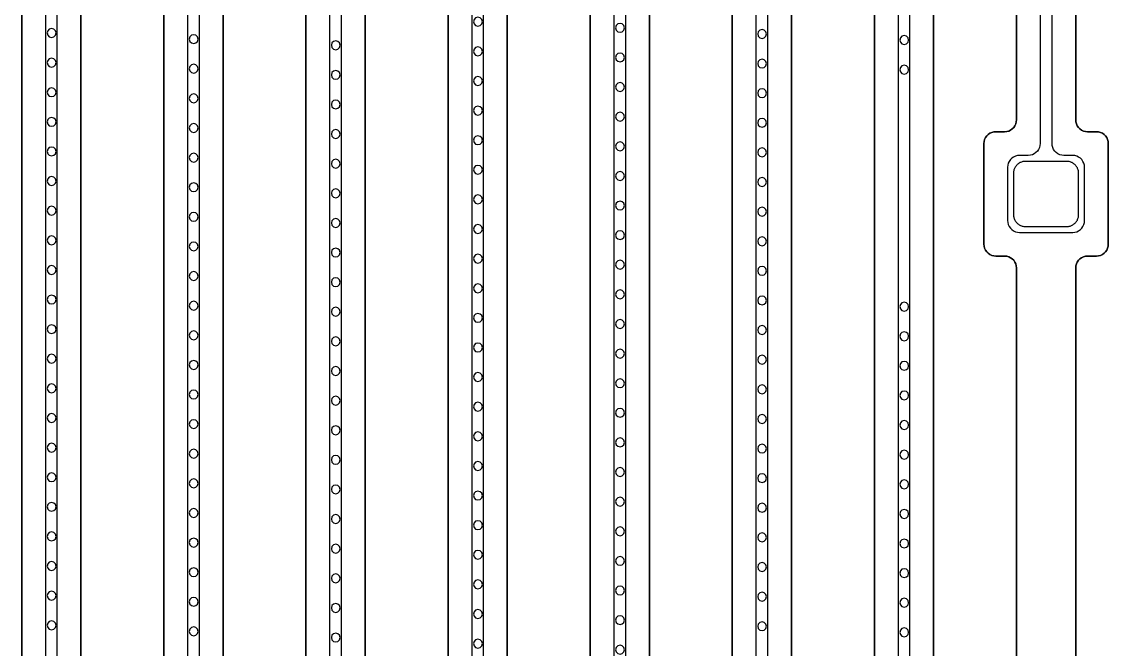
# Model space of a CAD drawing. Header units: metres. Extents: x -1550 to 1550, y -904 to 26100.
# Drawn here: x 588 to 771.5, y 6244.4 to 6350.3 of the extents above; entities that cross this region are included whole.
import ezdxf

# ---------------------------------------------------------------- set-up
doc = ezdxf.new("R2010")
doc.units = ezdxf.units.M
for name, color, linetype in [('Electrodes', 2, 'CONTINUOUS'), ('Metal', 4, 'CONTINUOUS'), ('pattern_ionp', 7, 'CONTINUOUS'), ('Polyimide', 3, 'CONTINUOUS'), ('Polyimide_Negative', 5, 'CONTINUOUS')]:
    doc.layers.add(name, color=color, linetype=linetype)

msp = doc.modelspace()

# ---------------------------------------------------------------- linework, layer by layer
at = {"layer": 'Electrodes'}
msp.add_lwpolyline([(764.5, 6315.77), (764.64, 6315.77), (764.77, 6315.79), (764.91, 6315.81), (765.04, 6315.84), (765.17, 6315.89), (765.3, 6315.94), (765.42, 6315.99), (765.54, 6316.06), (765.65, 6316.14), (765.76, 6316.22), (765.87, 6316.31), (765.96, 6316.4), (766.05, 6316.51), (766.13, 6316.62), (766.21, 6316.73), (766.28, 6316.85), (766.33, 6316.97), (766.38, 6317.1), (766.43, 6317.23), (766.46, 6317.36), (766.48, 6317.5), (766.5, 6317.63), (766.5, 6317.77), (766.5, 6324.77), (766.5, 6324.91), (766.48, 6325.04), (766.46, 6325.18), (766.43, 6325.31), (766.38, 6325.44), (766.33, 6325.57), (766.28, 6325.69), (766.21, 6325.81), (766.13, 6325.92), (766.05, 6326.03), (765.96, 6326.13), (765.87, 6326.23), (765.76, 6326.32), (765.65, 6326.4), (765.54, 6326.48), (765.42, 6326.55), (765.3, 6326.6), (765.17, 6326.65), (765.04, 6326.7), (764.91, 6326.73), (764.77, 6326.75), (764.64, 6326.77), (764.5, 6326.77), (757.5, 6326.77), (757.36, 6326.77), (757.23, 6326.75), (757.09, 6326.73), (756.96, 6326.7), (756.83, 6326.65), (756.7, 6326.6), (756.58, 6326.55), (756.46, 6326.48), (756.35, 6326.4), (756.24, 6326.32), (756.13, 6326.23), (756.04, 6326.13), (755.95, 6326.03), (755.87, 6325.92), (755.79, 6325.81), (755.72, 6325.69), (755.67, 6325.57), (755.62, 6325.44), (755.57, 6325.31), (755.54, 6325.18), (755.52, 6325.04), (755.5, 6324.91), (755.5, 6324.77), (755.5, 6317.77), (755.5, 6317.63), (755.52, 6317.5), (755.54, 6317.36), (755.57, 6317.23), (755.62, 6317.1), (755.67, 6316.97), (755.72, 6316.85), (755.79, 6316.73), (755.87, 6316.62), (755.95, 6316.51), (756.04, 6316.4), (756.13, 6316.31), (756.24, 6316.22), (756.35, 6316.14), (756.46, 6316.06), (756.58, 6315.99), (756.7, 6315.94), (756.83, 6315.89), (756.96, 6315.84), (757.09, 6315.81), (757.23, 6315.79), (757.36, 6315.77), (757.5, 6315.77), (764.5, 6315.77)], close=True, dxfattribs=at)
at = {"layer": 'Metal'}
for points in [[(594, 4551.99), (594, 11993.5), (592, 11993.5), (592, 11993.5), (592, 4551.99)], [(618, 4805.96), (618, 11993.5), (616, 11993.5), (616, 11993.5), (616, 4805.96)], [(640, 11993.5), (640, 5059.93)], [(642, 5059.93), (642, 11993.5)], [(664, 11993.5), (664, 5313.9)], [(666, 5313.9), (666, 11993.5)], [(688, 11993.5), (688, 5567.87)], [(690, 5567.87), (690, 11993.5)], [(712, 11993.5), (712, 5821.83)], [(714, 5821.83), (714, 11993.5)], [(736, 11993.5), (736, 6075.8)], [(738, 6075.8), (738, 11993.5)], [(760, 11993.5), (760, 6329.77), (759.97, 6329.42), (759.88, 6329.09), (759.73, 6328.77), (759.53, 6328.48), (759.29, 6328.24), (759, 6328.04), (758.68, 6327.89), (758.35, 6327.8), (758, 6327.77), (756.5, 6327.77), (756.15, 6327.74), (755.82, 6327.65), (755.5, 6327.5), (755.21, 6327.3), (754.97, 6327.06), (754.77, 6326.77), (754.62, 6326.45), (754.53, 6326.12), (754.5, 6325.77), (754.5, 6316.77), (754.53, 6316.42), (754.62, 6316.09), (754.77, 6315.77), (754.97, 6315.48), (755.21, 6315.24), (755.5, 6315.04), (755.82, 6314.89), (756.15, 6314.8), (756.5, 6314.77), (765.5, 6314.77), (765.85, 6314.8), (766.18, 6314.89), (766.5, 6315.04), (766.79, 6315.24), (767.03, 6315.48), (767.23, 6315.77), (767.38, 6316.09), (767.47, 6316.42), (767.5, 6316.77), (767.5, 6325.77), (767.47, 6326.12), (767.38, 6326.45), (767.23, 6326.77), (767.03, 6327.06), (766.79, 6327.3), (766.5, 6327.5), (766.18, 6327.65), (765.85, 6327.74), (765.5, 6327.77), (764, 6327.77), (763.65, 6327.8), (763.32, 6327.89), (763, 6328.04), (762.71, 6328.24), (762.47, 6328.48), (762.27, 6328.77), (762.12, 6329.09), (762.03, 6329.42), (762, 6329.77), (762, 11993.5)]]:
    msp.add_lwpolyline(points, dxfattribs=at)
at = {"layer": 'pattern_ionp'}
for points in [[(665.79, 6350.34), (665.69, 6350.72), (665.41, 6350.99), (665.04, 6351.09), (664.66, 6350.99), (664.39, 6350.72), (664.29, 6350.34), (664.39, 6349.97), (664.66, 6349.69), (665.04, 6349.59), (665.41, 6349.69), (665.69, 6349.97), (665.79, 6350.34)], [(593.79, 6348.44), (593.69, 6348.81), (593.41, 6349.08), (593.04, 6349.19), (592.66, 6349.08), (592.39, 6348.81), (592.29, 6348.44), (592.39, 6348.06), (592.66, 6347.79), (593.04, 6347.69), (593.41, 6347.79), (593.69, 6348.06), (593.79, 6348.44)], [(689.79, 6349.31), (689.69, 6349.68), (689.41, 6349.96), (689.04, 6350.06), (688.66, 6349.96), (688.39, 6349.68), (688.29, 6349.31), (688.39, 6348.93), (688.66, 6348.66), (689.04, 6348.56), (689.41, 6348.66), (689.69, 6348.93), (689.79, 6349.31)], [(617.79, 6347.4), (617.69, 6347.78), (617.41, 6348.05), (617.04, 6348.15), (616.66, 6348.05), (616.39, 6347.78), (616.29, 6347.4), (616.39, 6347.03), (616.66, 6346.75), (617.04, 6346.65), (617.41, 6346.75), (617.69, 6347.03), (617.79, 6347.4)], [(713.79, 6348.28), (713.69, 6348.65), (713.41, 6348.93), (713.04, 6349.03), (712.66, 6348.93), (712.39, 6348.65), (712.29, 6348.28), (712.39, 6347.9), (712.66, 6347.63), (713.04, 6347.53), (713.41, 6347.63), (713.69, 6347.9), (713.79, 6348.28)], [(737.79, 6347.24), (737.69, 6347.62), (737.41, 6347.89), (737.04, 6347.99), (736.66, 6347.89), (736.39, 6347.62), (736.29, 6347.24), (736.39, 6346.87), (736.66, 6346.6), (737.04, 6346.49), (737.41, 6346.6), (737.69, 6346.87), (737.79, 6347.24)], [(641.79, 6346.37), (641.69, 6346.75), (641.41, 6347.02), (641.04, 6347.12), (640.66, 6347.02), (640.39, 6346.75), (640.29, 6346.37), (640.39, 6346), (640.66, 6345.72), (641.04, 6345.62), (641.41, 6345.72), (641.69, 6346), (641.79, 6346.37)], [(665.79, 6345.34), (665.69, 6345.72), (665.41, 6345.99), (665.04, 6346.09), (664.66, 6345.99), (664.39, 6345.72), (664.29, 6345.34), (664.39, 6344.97), (664.66, 6344.69), (665.04, 6344.59), (665.41, 6344.69), (665.69, 6344.97), (665.79, 6345.34)], [(593.79, 6343.44), (593.69, 6343.81), (593.41, 6344.08), (593.04, 6344.19), (592.66, 6344.08), (592.39, 6343.81), (592.29, 6343.44), (592.39, 6343.06), (592.66, 6342.79), (593.04, 6342.69), (593.41, 6342.79), (593.69, 6343.06), (593.79, 6343.44)], [(689.79, 6344.31), (689.69, 6344.68), (689.41, 6344.96), (689.04, 6345.06), (688.66, 6344.96), (688.39, 6344.68), (688.29, 6344.31), (688.39, 6343.93), (688.66, 6343.66), (689.04, 6343.56), (689.41, 6343.66), (689.69, 6343.93), (689.79, 6344.31)], [(713.79, 6343.28), (713.69, 6343.65), (713.41, 6343.93), (713.04, 6344.03), (712.66, 6343.93), (712.39, 6343.65), (712.29, 6343.28), (712.39, 6342.9), (712.66, 6342.63), (713.04, 6342.53), (713.41, 6342.63), (713.69, 6342.9), (713.79, 6343.28)], [(617.79, 6342.4), (617.69, 6342.78), (617.41, 6343.05), (617.04, 6343.15), (616.66, 6343.05), (616.39, 6342.78), (616.29, 6342.4), (616.39, 6342.03), (616.66, 6341.75), (617.04, 6341.65), (617.41, 6341.75), (617.69, 6342.03), (617.79, 6342.4)], [(641.79, 6341.37), (641.69, 6341.75), (641.41, 6342.02), (641.04, 6342.12), (640.66, 6342.02), (640.39, 6341.75), (640.29, 6341.37), (640.39, 6341), (640.66, 6340.72), (641.04, 6340.62), (641.41, 6340.72), (641.69, 6341), (641.79, 6341.37)], [(737.79, 6342.24), (737.69, 6342.62), (737.41, 6342.89), (737.04, 6342.99), (736.66, 6342.89), (736.39, 6342.62), (736.29, 6342.24), (736.39, 6341.87), (736.66, 6341.6), (737.04, 6341.49), (737.41, 6341.6), (737.69, 6341.87), (737.79, 6342.24)], [(665.79, 6340.34), (665.69, 6340.72), (665.41, 6340.99), (665.04, 6341.09), (664.66, 6340.99), (664.39, 6340.72), (664.29, 6340.34), (664.39, 6339.97), (664.66, 6339.69), (665.04, 6339.59), (665.41, 6339.69), (665.69, 6339.97), (665.79, 6340.34)], [(689.79, 6339.31), (689.69, 6339.68), (689.41, 6339.96), (689.04, 6340.06), (688.66, 6339.96), (688.39, 6339.68), (688.29, 6339.31), (688.39, 6338.93), (688.66, 6338.66), (689.04, 6338.56), (689.41, 6338.66), (689.69, 6338.93), (689.79, 6339.31)], [(593.79, 6338.44), (593.69, 6338.81), (593.41, 6339.08), (593.04, 6339.19), (592.66, 6339.08), (592.39, 6338.81), (592.29, 6338.44), (592.39, 6338.06), (592.66, 6337.79), (593.04, 6337.69), (593.41, 6337.79), (593.69, 6338.06), (593.79, 6338.44)], [(617.79, 6337.4), (617.69, 6337.78), (617.41, 6338.05), (617.04, 6338.15), (616.66, 6338.05), (616.39, 6337.78), (616.29, 6337.4), (616.39, 6337.03), (616.66, 6336.75), (617.04, 6336.65), (617.41, 6336.75), (617.69, 6337.03), (617.79, 6337.4)], [(713.79, 6338.28), (713.69, 6338.65), (713.41, 6338.93), (713.04, 6339.03), (712.66, 6338.93), (712.39, 6338.65), (712.29, 6338.28), (712.39, 6337.9), (712.66, 6337.63), (713.04, 6337.53), (713.41, 6337.63), (713.69, 6337.9), (713.79, 6338.28)], [(641.79, 6336.37), (641.69, 6336.75), (641.41, 6337.02), (641.04, 6337.12), (640.66, 6337.02), (640.39, 6336.75), (640.29, 6336.37), (640.39, 6336), (640.66, 6335.72), (641.04, 6335.62), (641.41, 6335.72), (641.69, 6336), (641.79, 6336.37)], [(665.79, 6335.34), (665.69, 6335.72), (665.41, 6335.99), (665.04, 6336.09), (664.66, 6335.99), (664.39, 6335.72), (664.29, 6335.34), (664.39, 6334.97), (664.66, 6334.69), (665.04, 6334.59), (665.41, 6334.69), (665.69, 6334.97), (665.79, 6335.34)], [(689.79, 6334.31), (689.69, 6334.68), (689.41, 6334.96), (689.04, 6335.06), (688.66, 6334.96), (688.39, 6334.68), (688.29, 6334.31), (688.39, 6333.93), (688.66, 6333.66), (689.04, 6333.56), (689.41, 6333.66), (689.69, 6333.93), (689.79, 6334.31)], [(593.79, 6333.44), (593.69, 6333.81), (593.41, 6334.08), (593.04, 6334.19), (592.66, 6334.08), (592.39, 6333.81), (592.29, 6333.44), (592.39, 6333.06), (592.66, 6332.79), (593.04, 6332.69), (593.41, 6332.79), (593.69, 6333.06), (593.79, 6333.44)], [(617.79, 6332.4), (617.69, 6332.78), (617.41, 6333.05), (617.04, 6333.15), (616.66, 6333.05), (616.39, 6332.78), (616.29, 6332.4), (616.39, 6332.03), (616.66, 6331.75), (617.04, 6331.65), (617.41, 6331.75), (617.69, 6332.03), (617.79, 6332.4)], [(713.79, 6333.28), (713.69, 6333.65), (713.41, 6333.93), (713.04, 6334.03), (712.66, 6333.93), (712.39, 6333.65), (712.29, 6333.28), (712.39, 6332.9), (712.66, 6332.63), (713.04, 6332.53), (713.41, 6332.63), (713.69, 6332.9), (713.79, 6333.28)], [(641.79, 6331.37), (641.69, 6331.75), (641.41, 6332.02), (641.04, 6332.12), (640.66, 6332.02), (640.39, 6331.75), (640.29, 6331.37), (640.39, 6331), (640.66, 6330.72), (641.04, 6330.62), (641.41, 6330.72), (641.69, 6331), (641.79, 6331.37)], [(665.79, 6330.34), (665.69, 6330.72), (665.41, 6330.99), (665.04, 6331.09), (664.66, 6330.99), (664.39, 6330.72), (664.29, 6330.34), (664.39, 6329.97), (664.66, 6329.69), (665.04, 6329.59), (665.41, 6329.69), (665.69, 6329.97), (665.79, 6330.34)], [(593.79, 6328.44), (593.69, 6328.81), (593.41, 6329.08), (593.04, 6329.19), (592.66, 6329.08), (592.39, 6328.81), (592.29, 6328.44), (592.39, 6328.06), (592.66, 6327.79), (593.04, 6327.69), (593.41, 6327.79), (593.69, 6328.06), (593.79, 6328.44)], [(689.79, 6329.31), (689.69, 6329.68), (689.41, 6329.96), (689.04, 6330.06), (688.66, 6329.96), (688.39, 6329.68), (688.29, 6329.31), (688.39, 6328.93), (688.66, 6328.66), (689.04, 6328.56), (689.41, 6328.66), (689.69, 6328.93), (689.79, 6329.31)], [(713.79, 6328.28), (713.69, 6328.65), (713.41, 6328.93), (713.04, 6329.03), (712.66, 6328.93), (712.39, 6328.65), (712.29, 6328.28), (712.39, 6327.9), (712.66, 6327.63), (713.04, 6327.53), (713.41, 6327.63), (713.69, 6327.9), (713.79, 6328.28)], [(617.79, 6327.4), (617.69, 6327.78), (617.41, 6328.05), (617.04, 6328.15), (616.66, 6328.05), (616.39, 6327.78), (616.29, 6327.4), (616.39, 6327.03), (616.66, 6326.75), (617.04, 6326.65), (617.41, 6326.75), (617.69, 6327.03), (617.79, 6327.4)], [(641.79, 6326.37), (641.69, 6326.75), (641.41, 6327.02), (641.04, 6327.12), (640.66, 6327.02), (640.39, 6326.75), (640.29, 6326.37), (640.39, 6326), (640.66, 6325.72), (641.04, 6325.62), (641.41, 6325.72), (641.69, 6326), (641.79, 6326.37)], [(665.79, 6325.34), (665.69, 6325.72), (665.41, 6325.99), (665.04, 6326.09), (664.66, 6325.99), (664.39, 6325.72), (664.29, 6325.34), (664.39, 6324.97), (664.66, 6324.69), (665.04, 6324.59), (665.41, 6324.69), (665.69, 6324.97), (665.79, 6325.34)], [(593.79, 6323.44), (593.69, 6323.81), (593.41, 6324.08), (593.04, 6324.19), (592.66, 6324.08), (592.39, 6323.81), (592.29, 6323.44), (592.39, 6323.06), (592.66, 6322.79), (593.04, 6322.69), (593.41, 6322.79), (593.69, 6323.06), (593.79, 6323.44)], [(689.79, 6324.31), (689.69, 6324.68), (689.41, 6324.96), (689.04, 6325.06), (688.66, 6324.96), (688.39, 6324.68), (688.29, 6324.31), (688.39, 6323.93), (688.66, 6323.66), (689.04, 6323.56), (689.41, 6323.66), (689.69, 6323.93), (689.79, 6324.31)], [(713.79, 6323.28), (713.69, 6323.65), (713.41, 6323.93), (713.04, 6324.03), (712.66, 6323.93), (712.39, 6323.65), (712.29, 6323.28), (712.39, 6322.9), (712.66, 6322.63), (713.04, 6322.53), (713.41, 6322.63), (713.69, 6322.9), (713.79, 6323.28)], [(617.79, 6322.4), (617.69, 6322.78), (617.41, 6323.05), (617.04, 6323.15), (616.66, 6323.05), (616.39, 6322.78), (616.29, 6322.4), (616.39, 6322.03), (616.66, 6321.75), (617.04, 6321.65), (617.41, 6321.75), (617.69, 6322.03), (617.79, 6322.4)], [(641.79, 6321.37), (641.69, 6321.75), (641.41, 6322.02), (641.04, 6322.12), (640.66, 6322.02), (640.39, 6321.75), (640.29, 6321.37), (640.39, 6321), (640.66, 6320.72), (641.04, 6320.62), (641.41, 6320.72), (641.69, 6321), (641.79, 6321.37)], [(665.79, 6320.34), (665.69, 6320.72), (665.41, 6320.99), (665.04, 6321.09), (664.66, 6320.99), (664.39, 6320.72), (664.29, 6320.34), (664.39, 6319.97), (664.66, 6319.69), (665.04, 6319.59), (665.41, 6319.69), (665.69, 6319.97), (665.79, 6320.34)], [(689.79, 6319.31), (689.69, 6319.68), (689.41, 6319.96), (689.04, 6320.06), (688.66, 6319.96), (688.39, 6319.68), (688.29, 6319.31), (688.39, 6318.93), (688.66, 6318.66), (689.04, 6318.56), (689.41, 6318.66), (689.69, 6318.93), (689.79, 6319.31)], [(593.79, 6318.44), (593.69, 6318.81), (593.41, 6319.08), (593.04, 6319.19), (592.66, 6319.08), (592.39, 6318.81), (592.29, 6318.44), (592.39, 6318.06), (592.66, 6317.79), (593.04, 6317.69), (593.41, 6317.79), (593.69, 6318.06), (593.79, 6318.44)], [(617.79, 6317.4), (617.69, 6317.78), (617.41, 6318.05), (617.04, 6318.15), (616.66, 6318.05), (616.39, 6317.78), (616.29, 6317.4), (616.39, 6317.03), (616.66, 6316.75), (617.04, 6316.65), (617.41, 6316.75), (617.69, 6317.03), (617.79, 6317.4)], [(713.79, 6318.28), (713.69, 6318.65), (713.41, 6318.93), (713.04, 6319.03), (712.66, 6318.93), (712.39, 6318.65), (712.29, 6318.28), (712.39, 6317.9), (712.66, 6317.63), (713.04, 6317.53), (713.41, 6317.63), (713.69, 6317.9), (713.79, 6318.28)], [(641.79, 6316.37), (641.69, 6316.75), (641.41, 6317.02), (641.04, 6317.12), (640.66, 6317.02), (640.39, 6316.75), (640.29, 6316.37), (640.39, 6316), (640.66, 6315.72), (641.04, 6315.62), (641.41, 6315.72), (641.69, 6316), (641.79, 6316.37)], [(665.79, 6315.34), (665.69, 6315.72), (665.41, 6315.99), (665.04, 6316.09), (664.66, 6315.99), (664.39, 6315.72), (664.29, 6315.34), (664.39, 6314.97), (664.66, 6314.69), (665.04, 6314.59), (665.41, 6314.69), (665.69, 6314.97), (665.79, 6315.34)], [(689.79, 6314.31), (689.69, 6314.68), (689.41, 6314.96), (689.04, 6315.06), (688.66, 6314.96), (688.39, 6314.68), (688.29, 6314.31), (688.39, 6313.93), (688.66, 6313.66), (689.04, 6313.56), (689.41, 6313.66), (689.69, 6313.93), (689.79, 6314.31)], [(593.79, 6313.44), (593.69, 6313.81), (593.41, 6314.08), (593.04, 6314.19), (592.66, 6314.08), (592.39, 6313.81), (592.29, 6313.44), (592.39, 6313.06), (592.66, 6312.79), (593.04, 6312.69), (593.41, 6312.79), (593.69, 6313.06), (593.79, 6313.44)], [(617.79, 6312.4), (617.69, 6312.78), (617.41, 6313.05), (617.04, 6313.15), (616.66, 6313.05), (616.39, 6312.78), (616.29, 6312.4), (616.39, 6312.03), (616.66, 6311.75), (617.04, 6311.65), (617.41, 6311.75), (617.69, 6312.03), (617.79, 6312.4)], [(713.79, 6313.28), (713.69, 6313.65), (713.41, 6313.93), (713.04, 6314.03), (712.66, 6313.93), (712.39, 6313.65), (712.29, 6313.28), (712.39, 6312.9), (712.66, 6312.63), (713.04, 6312.53), (713.41, 6312.63), (713.69, 6312.9), (713.79, 6313.28)], [(641.79, 6311.37), (641.69, 6311.75), (641.41, 6312.02), (641.04, 6312.12), (640.66, 6312.02), (640.39, 6311.75), (640.29, 6311.37), (640.39, 6311), (640.66, 6310.72), (641.04, 6310.62), (641.41, 6310.72), (641.69, 6311), (641.79, 6311.37)], [(665.79, 6310.34), (665.69, 6310.72), (665.41, 6310.99), (665.04, 6311.09), (664.66, 6310.99), (664.39, 6310.72), (664.29, 6310.34), (664.39, 6309.97), (664.66, 6309.69), (665.04, 6309.59), (665.41, 6309.69), (665.69, 6309.97), (665.79, 6310.34)], [(593.79, 6308.44), (593.69, 6308.81), (593.41, 6309.08), (593.04, 6309.19), (592.66, 6309.08), (592.39, 6308.81), (592.29, 6308.44), (592.39, 6308.06), (592.66, 6307.79), (593.04, 6307.69), (593.41, 6307.79), (593.69, 6308.06), (593.79, 6308.44)], [(689.79, 6309.31), (689.69, 6309.68), (689.41, 6309.96), (689.04, 6310.06), (688.66, 6309.96), (688.39, 6309.68), (688.29, 6309.31), (688.39, 6308.93), (688.66, 6308.66), (689.04, 6308.56), (689.41, 6308.66), (689.69, 6308.93), (689.79, 6309.31)], [(713.79, 6308.28), (713.69, 6308.65), (713.41, 6308.93), (713.04, 6309.03), (712.66, 6308.93), (712.39, 6308.65), (712.29, 6308.28), (712.39, 6307.9), (712.66, 6307.63), (713.04, 6307.53), (713.41, 6307.63), (713.69, 6307.9), (713.79, 6308.28)], [(617.79, 6307.4), (617.69, 6307.78), (617.41, 6308.05), (617.04, 6308.15), (616.66, 6308.05), (616.39, 6307.78), (616.29, 6307.4), (616.39, 6307.03), (616.66, 6306.75), (617.04, 6306.65), (617.41, 6306.75), (617.69, 6307.03), (617.79, 6307.4)], [(641.79, 6306.37), (641.69, 6306.75), (641.41, 6307.02), (641.04, 6307.12), (640.66, 6307.02), (640.39, 6306.75), (640.29, 6306.37), (640.39, 6306), (640.66, 6305.72), (641.04, 6305.62), (641.41, 6305.72), (641.69, 6306), (641.79, 6306.37)], [(665.79, 6305.34), (665.69, 6305.72), (665.41, 6305.99), (665.04, 6306.09), (664.66, 6305.99), (664.39, 6305.72), (664.29, 6305.34), (664.39, 6304.97), (664.66, 6304.69), (665.04, 6304.59), (665.41, 6304.69), (665.69, 6304.97), (665.79, 6305.34)], [(593.79, 6303.44), (593.69, 6303.81), (593.41, 6304.08), (593.04, 6304.19), (592.66, 6304.08), (592.39, 6303.81), (592.29, 6303.44), (592.39, 6303.06), (592.66, 6302.79), (593.04, 6302.69), (593.41, 6302.79), (593.69, 6303.06), (593.79, 6303.44)], [(689.79, 6304.31), (689.69, 6304.68), (689.41, 6304.96), (689.04, 6305.06), (688.66, 6304.96), (688.39, 6304.68), (688.29, 6304.31), (688.39, 6303.93), (688.66, 6303.66), (689.04, 6303.56), (689.41, 6303.66), (689.69, 6303.93), (689.79, 6304.31)], [(713.79, 6303.28), (713.69, 6303.65), (713.41, 6303.93), (713.04, 6304.03), (712.66, 6303.93), (712.39, 6303.65), (712.29, 6303.28), (712.39, 6302.9), (712.66, 6302.63), (713.04, 6302.53), (713.41, 6302.63), (713.69, 6302.9), (713.79, 6303.28)], [(617.79, 6302.4), (617.69, 6302.78), (617.41, 6303.05), (617.04, 6303.15), (616.66, 6303.05), (616.39, 6302.78), (616.29, 6302.4), (616.39, 6302.03), (616.66, 6301.75), (617.04, 6301.65), (617.41, 6301.75), (617.69, 6302.03), (617.79, 6302.4)], [(641.79, 6301.37), (641.69, 6301.75), (641.41, 6302.02), (641.04, 6302.12), (640.66, 6302.02), (640.39, 6301.75), (640.29, 6301.37), (640.39, 6301), (640.66, 6300.72), (641.04, 6300.62), (641.41, 6300.72), (641.69, 6301), (641.79, 6301.37)], [(737.79, 6302.24), (737.69, 6302.62), (737.41, 6302.89), (737.04, 6302.99), (736.66, 6302.89), (736.39, 6302.62), (736.29, 6302.24), (736.39, 6301.87), (736.66, 6301.6), (737.04, 6301.49), (737.41, 6301.6), (737.69, 6301.87), (737.79, 6302.24)], [(665.79, 6300.34), (665.69, 6300.72), (665.41, 6300.99), (665.04, 6301.09), (664.66, 6300.99), (664.39, 6300.72), (664.29, 6300.34), (664.39, 6299.97), (664.66, 6299.69), (665.04, 6299.59), (665.41, 6299.69), (665.69, 6299.97), (665.79, 6300.34)], [(689.79, 6299.31), (689.69, 6299.68), (689.41, 6299.96), (689.04, 6300.06), (688.66, 6299.96), (688.39, 6299.68), (688.29, 6299.31), (688.39, 6298.93), (688.66, 6298.66), (689.04, 6298.56), (689.41, 6298.66), (689.69, 6298.93), (689.79, 6299.31)], [(593.79, 6298.44), (593.69, 6298.81), (593.41, 6299.08), (593.04, 6299.19), (592.66, 6299.08), (592.39, 6298.81), (592.29, 6298.44), (592.39, 6298.06), (592.66, 6297.79), (593.04, 6297.69), (593.41, 6297.79), (593.69, 6298.06), (593.79, 6298.44)], [(617.79, 6297.4), (617.69, 6297.78), (617.41, 6298.05), (617.04, 6298.15), (616.66, 6298.05), (616.39, 6297.78), (616.29, 6297.4), (616.39, 6297.03), (616.66, 6296.75), (617.04, 6296.65), (617.41, 6296.75), (617.69, 6297.03), (617.79, 6297.4)], [(713.79, 6298.28), (713.69, 6298.65), (713.41, 6298.93), (713.04, 6299.03), (712.66, 6298.93), (712.39, 6298.65), (712.29, 6298.28), (712.39, 6297.9), (712.66, 6297.63), (713.04, 6297.53), (713.41, 6297.63), (713.69, 6297.9), (713.79, 6298.28)], [(737.79, 6297.24), (737.69, 6297.62), (737.41, 6297.89), (737.04, 6297.99), (736.66, 6297.89), (736.39, 6297.62), (736.29, 6297.24), (736.39, 6296.87), (736.66, 6296.6), (737.04, 6296.49), (737.41, 6296.6), (737.69, 6296.87), (737.79, 6297.24)], [(641.79, 6296.37), (641.69, 6296.75), (641.41, 6297.02), (641.04, 6297.12), (640.66, 6297.02), (640.39, 6296.75), (640.29, 6296.37), (640.39, 6296), (640.66, 6295.72), (641.04, 6295.62), (641.41, 6295.72), (641.69, 6296), (641.79, 6296.37)], [(665.79, 6295.34), (665.69, 6295.72), (665.41, 6295.99), (665.04, 6296.09), (664.66, 6295.99), (664.39, 6295.72), (664.29, 6295.34), (664.39, 6294.97), (664.66, 6294.69), (665.04, 6294.59), (665.41, 6294.69), (665.69, 6294.97), (665.79, 6295.34)], [(593.79, 6293.44), (593.69, 6293.81), (593.41, 6294.08), (593.04, 6294.19), (592.66, 6294.08), (592.39, 6293.81), (592.29, 6293.44), (592.39, 6293.06), (592.66, 6292.79), (593.04, 6292.69), (593.41, 6292.79), (593.69, 6293.06), (593.79, 6293.44)], [(689.79, 6294.31), (689.69, 6294.68), (689.41, 6294.96), (689.04, 6295.06), (688.66, 6294.96), (688.39, 6294.68), (688.29, 6294.31), (688.39, 6293.93), (688.66, 6293.66), (689.04, 6293.56), (689.41, 6293.66), (689.69, 6293.93), (689.79, 6294.31)], [(617.79, 6292.4), (617.69, 6292.78), (617.41, 6293.05), (617.04, 6293.15), (616.66, 6293.05), (616.39, 6292.78), (616.29, 6292.4), (616.39, 6292.03), (616.66, 6291.75), (617.04, 6291.65), (617.41, 6291.75), (617.69, 6292.03), (617.79, 6292.4)], [(713.79, 6293.28), (713.69, 6293.65), (713.41, 6293.93), (713.04, 6294.03), (712.66, 6293.93), (712.39, 6293.65), (712.29, 6293.28), (712.39, 6292.9), (712.66, 6292.63), (713.04, 6292.53), (713.41, 6292.63), (713.69, 6292.9), (713.79, 6293.28)], [(737.79, 6292.24), (737.69, 6292.62), (737.41, 6292.89), (737.04, 6292.99), (736.66, 6292.89), (736.39, 6292.62), (736.29, 6292.24), (736.39, 6291.87), (736.66, 6291.6), (737.04, 6291.49), (737.41, 6291.6), (737.69, 6291.87), (737.79, 6292.24)], [(641.79, 6291.37), (641.69, 6291.75), (641.41, 6292.02), (641.04, 6292.12), (640.66, 6292.02), (640.39, 6291.75), (640.29, 6291.37), (640.39, 6291), (640.66, 6290.72), (641.04, 6290.62), (641.41, 6290.72), (641.69, 6291), (641.79, 6291.37)], [(665.79, 6290.34), (665.69, 6290.72), (665.41, 6290.99), (665.04, 6291.09), (664.66, 6290.99), (664.39, 6290.72), (664.29, 6290.34), (664.39, 6289.97), (664.66, 6289.69), (665.04, 6289.59), (665.41, 6289.69), (665.69, 6289.97), (665.79, 6290.34)], [(593.79, 6288.44), (593.69, 6288.81), (593.41, 6289.08), (593.04, 6289.19), (592.66, 6289.08), (592.39, 6288.81), (592.29, 6288.44), (592.39, 6288.06), (592.66, 6287.79), (593.04, 6287.69), (593.41, 6287.79), (593.69, 6288.06), (593.79, 6288.44)], [(689.79, 6289.31), (689.69, 6289.68), (689.41, 6289.96), (689.04, 6290.06), (688.66, 6289.96), (688.39, 6289.68), (688.29, 6289.31), (688.39, 6288.93), (688.66, 6288.66), (689.04, 6288.56), (689.41, 6288.66), (689.69, 6288.93), (689.79, 6289.31)], [(713.79, 6288.28), (713.69, 6288.65), (713.41, 6288.93), (713.04, 6289.03), (712.66, 6288.93), (712.39, 6288.65), (712.29, 6288.28), (712.39, 6287.9), (712.66, 6287.63), (713.04, 6287.53), (713.41, 6287.63), (713.69, 6287.9), (713.79, 6288.28)], [(617.79, 6287.4), (617.69, 6287.78), (617.41, 6288.05), (617.04, 6288.15), (616.66, 6288.05), (616.39, 6287.78), (616.29, 6287.4), (616.39, 6287.03), (616.66, 6286.75), (617.04, 6286.65), (617.41, 6286.75), (617.69, 6287.03), (617.79, 6287.4)], [(641.79, 6286.37), (641.69, 6286.75), (641.41, 6287.02), (641.04, 6287.12), (640.66, 6287.02), (640.39, 6286.75), (640.29, 6286.37), (640.39, 6286), (640.66, 6285.72), (641.04, 6285.62), (641.41, 6285.72), (641.69, 6286), (641.79, 6286.37)], [(737.79, 6287.24), (737.69, 6287.62), (737.41, 6287.89), (737.04, 6287.99), (736.66, 6287.89), (736.39, 6287.62), (736.29, 6287.24), (736.39, 6286.87), (736.66, 6286.6), (737.04, 6286.49), (737.41, 6286.6), (737.69, 6286.87), (737.79, 6287.24)], [(665.79, 6285.34), (665.69, 6285.72), (665.41, 6285.99), (665.04, 6286.09), (664.66, 6285.99), (664.39, 6285.72), (664.29, 6285.34), (664.39, 6284.97), (664.66, 6284.69), (665.04, 6284.59), (665.41, 6284.69), (665.69, 6284.97), (665.79, 6285.34)], [(689.79, 6284.31), (689.69, 6284.68), (689.41, 6284.96), (689.04, 6285.06), (688.66, 6284.96), (688.39, 6284.68), (688.29, 6284.31), (688.39, 6283.93), (688.66, 6283.66), (689.04, 6283.56), (689.41, 6283.66), (689.69, 6283.93), (689.79, 6284.31)], [(593.79, 6283.44), (593.69, 6283.81), (593.41, 6284.08), (593.04, 6284.19), (592.66, 6284.08), (592.39, 6283.81), (592.29, 6283.44), (592.39, 6283.06), (592.66, 6282.79), (593.04, 6282.69), (593.41, 6282.79), (593.69, 6283.06), (593.79, 6283.44)], [(617.79, 6282.4), (617.69, 6282.78), (617.41, 6283.05), (617.04, 6283.15), (616.66, 6283.05), (616.39, 6282.78), (616.29, 6282.4), (616.39, 6282.03), (616.66, 6281.75), (617.04, 6281.65), (617.41, 6281.75), (617.69, 6282.03), (617.79, 6282.4)], [(713.79, 6283.28), (713.69, 6283.65), (713.41, 6283.93), (713.04, 6284.03), (712.66, 6283.93), (712.39, 6283.65), (712.29, 6283.28), (712.39, 6282.9), (712.66, 6282.63), (713.04, 6282.53), (713.41, 6282.63), (713.69, 6282.9), (713.79, 6283.28)], [(641.79, 6281.37), (641.69, 6281.75), (641.41, 6282.02), (641.04, 6282.12), (640.66, 6282.02), (640.39, 6281.75), (640.29, 6281.37), (640.39, 6281), (640.66, 6280.72), (641.04, 6280.62), (641.41, 6280.72), (641.69, 6281), (641.79, 6281.37)], [(737.79, 6282.24), (737.69, 6282.62), (737.41, 6282.89), (737.04, 6282.99), (736.66, 6282.89), (736.39, 6282.62), (736.29, 6282.24), (736.39, 6281.87), (736.66, 6281.6), (737.04, 6281.49), (737.41, 6281.6), (737.69, 6281.87), (737.79, 6282.24)], [(665.79, 6280.34), (665.69, 6280.72), (665.41, 6280.99), (665.04, 6281.09), (664.66, 6280.99), (664.39, 6280.72), (664.29, 6280.34), (664.39, 6279.97), (664.66, 6279.69), (665.04, 6279.59), (665.41, 6279.69), (665.69, 6279.97), (665.79, 6280.34)], [(689.79, 6279.31), (689.69, 6279.68), (689.41, 6279.96), (689.04, 6280.06), (688.66, 6279.96), (688.39, 6279.68), (688.29, 6279.31), (688.39, 6278.93), (688.66, 6278.66), (689.04, 6278.56), (689.41, 6278.66), (689.69, 6278.93), (689.79, 6279.31)], [(593.79, 6278.44), (593.69, 6278.81), (593.41, 6279.08), (593.04, 6279.19), (592.66, 6279.08), (592.39, 6278.81), (592.29, 6278.44), (592.39, 6278.06), (592.66, 6277.79), (593.04, 6277.69), (593.41, 6277.79), (593.69, 6278.06), (593.79, 6278.44)], [(617.79, 6277.4), (617.69, 6277.78), (617.41, 6278.05), (617.04, 6278.15), (616.66, 6278.05), (616.39, 6277.78), (616.29, 6277.4), (616.39, 6277.03), (616.66, 6276.75), (617.04, 6276.65), (617.41, 6276.75), (617.69, 6277.03), (617.79, 6277.4)], [(713.79, 6278.28), (713.69, 6278.65), (713.41, 6278.93), (713.04, 6279.03), (712.66, 6278.93), (712.39, 6278.65), (712.29, 6278.28), (712.39, 6277.9), (712.66, 6277.63), (713.04, 6277.53), (713.41, 6277.63), (713.69, 6277.9), (713.79, 6278.28)], [(737.79, 6277.24), (737.69, 6277.62), (737.41, 6277.89), (737.04, 6277.99), (736.66, 6277.89), (736.39, 6277.62), (736.29, 6277.24), (736.39, 6276.87), (736.66, 6276.6), (737.04, 6276.49), (737.41, 6276.6), (737.69, 6276.87), (737.79, 6277.24)], [(641.79, 6276.37), (641.69, 6276.75), (641.41, 6277.02), (641.04, 6277.12), (640.66, 6277.02), (640.39, 6276.75), (640.29, 6276.37), (640.39, 6276), (640.66, 6275.72), (641.04, 6275.62), (641.41, 6275.72), (641.69, 6276), (641.79, 6276.37)], [(665.79, 6275.34), (665.69, 6275.72), (665.41, 6275.99), (665.04, 6276.09), (664.66, 6275.99), (664.39, 6275.72), (664.29, 6275.34), (664.39, 6274.97), (664.66, 6274.69), (665.04, 6274.59), (665.41, 6274.69), (665.69, 6274.97), (665.79, 6275.34)], [(593.79, 6273.44), (593.69, 6273.81), (593.41, 6274.08), (593.04, 6274.19), (592.66, 6274.08), (592.39, 6273.81), (592.29, 6273.44), (592.39, 6273.06), (592.66, 6272.79), (593.04, 6272.69), (593.41, 6272.79), (593.69, 6273.06), (593.79, 6273.44)], [(689.79, 6274.31), (689.69, 6274.68), (689.41, 6274.96), (689.04, 6275.06), (688.66, 6274.96), (688.39, 6274.68), (688.29, 6274.31), (688.39, 6273.93), (688.66, 6273.66), (689.04, 6273.56), (689.41, 6273.66), (689.69, 6273.93), (689.79, 6274.31)], [(713.79, 6273.28), (713.69, 6273.65), (713.41, 6273.93), (713.04, 6274.03), (712.66, 6273.93), (712.39, 6273.65), (712.29, 6273.28), (712.39, 6272.9), (712.66, 6272.63), (713.04, 6272.53), (713.41, 6272.63), (713.69, 6272.9), (713.79, 6273.28)], [(617.79, 6272.4), (617.69, 6272.78), (617.41, 6273.05), (617.04, 6273.15), (616.66, 6273.05), (616.39, 6272.78), (616.29, 6272.4), (616.39, 6272.03), (616.66, 6271.75), (617.04, 6271.65), (617.41, 6271.75), (617.69, 6272.03), (617.79, 6272.4)], [(641.79, 6271.37), (641.69, 6271.75), (641.41, 6272.02), (641.04, 6272.12), (640.66, 6272.02), (640.39, 6271.75), (640.29, 6271.37), (640.39, 6271), (640.66, 6270.72), (641.04, 6270.62), (641.41, 6270.72), (641.69, 6271), (641.79, 6271.37)], [(737.79, 6272.24), (737.69, 6272.62), (737.41, 6272.89), (737.04, 6272.99), (736.66, 6272.89), (736.39, 6272.62), (736.29, 6272.24), (736.39, 6271.87), (736.66, 6271.6), (737.04, 6271.49), (737.41, 6271.6), (737.69, 6271.87), (737.79, 6272.24)], [(665.79, 6270.34), (665.69, 6270.72), (665.41, 6270.99), (665.04, 6271.09), (664.66, 6270.99), (664.39, 6270.72), (664.29, 6270.34), (664.39, 6269.97), (664.66, 6269.69), (665.04, 6269.59), (665.41, 6269.69), (665.69, 6269.97), (665.79, 6270.34)], [(593.79, 6268.44), (593.69, 6268.81), (593.41, 6269.08), (593.04, 6269.19), (592.66, 6269.08), (592.39, 6268.81), (592.29, 6268.44), (592.39, 6268.06), (592.66, 6267.79), (593.04, 6267.69), (593.41, 6267.79), (593.69, 6268.06), (593.79, 6268.44)], [(689.79, 6269.31), (689.69, 6269.68), (689.41, 6269.96), (689.04, 6270.06), (688.66, 6269.96), (688.39, 6269.68), (688.29, 6269.31), (688.39, 6268.93), (688.66, 6268.66), (689.04, 6268.56), (689.41, 6268.66), (689.69, 6268.93), (689.79, 6269.31)], [(713.79, 6268.28), (713.69, 6268.65), (713.41, 6268.93), (713.04, 6269.03), (712.66, 6268.93), (712.39, 6268.65), (712.29, 6268.28), (712.39, 6267.9), (712.66, 6267.63), (713.04, 6267.53), (713.41, 6267.63), (713.69, 6267.9), (713.79, 6268.28)], [(617.79, 6267.4), (617.69, 6267.78), (617.41, 6268.05), (617.04, 6268.15), (616.66, 6268.05), (616.39, 6267.78), (616.29, 6267.4), (616.39, 6267.03), (616.66, 6266.75), (617.04, 6266.65), (617.41, 6266.75), (617.69, 6267.03), (617.79, 6267.4)], [(641.79, 6266.37), (641.69, 6266.75), (641.41, 6267.02), (641.04, 6267.12), (640.66, 6267.02), (640.39, 6266.75), (640.29, 6266.37), (640.39, 6266), (640.66, 6265.72), (641.04, 6265.62), (641.41, 6265.72), (641.69, 6266), (641.79, 6266.37)], [(737.79, 6267.24), (737.69, 6267.62), (737.41, 6267.89), (737.04, 6267.99), (736.66, 6267.89), (736.39, 6267.62), (736.29, 6267.24), (736.39, 6266.87), (736.66, 6266.6), (737.04, 6266.49), (737.41, 6266.6), (737.69, 6266.87), (737.79, 6267.24)], [(665.79, 6265.34), (665.69, 6265.72), (665.41, 6265.99), (665.04, 6266.09), (664.66, 6265.99), (664.39, 6265.72), (664.29, 6265.34), (664.39, 6264.97), (664.66, 6264.69), (665.04, 6264.59), (665.41, 6264.69), (665.69, 6264.97), (665.79, 6265.34)], [(689.79, 6264.31), (689.69, 6264.68), (689.41, 6264.96), (689.04, 6265.06), (688.66, 6264.96), (688.39, 6264.68), (688.29, 6264.31), (688.39, 6263.93), (688.66, 6263.66), (689.04, 6263.56), (689.41, 6263.66), (689.69, 6263.93), (689.79, 6264.31)], [(593.79, 6263.44), (593.69, 6263.81), (593.41, 6264.08), (593.04, 6264.19), (592.66, 6264.08), (592.39, 6263.81), (592.29, 6263.44), (592.39, 6263.06), (592.66, 6262.79), (593.04, 6262.69), (593.41, 6262.79), (593.69, 6263.06), (593.79, 6263.44)], [(617.79, 6262.4), (617.69, 6262.78), (617.41, 6263.05), (617.04, 6263.15), (616.66, 6263.05), (616.39, 6262.78), (616.29, 6262.4), (616.39, 6262.03), (616.66, 6261.75), (617.04, 6261.65), (617.41, 6261.75), (617.69, 6262.03), (617.79, 6262.4)], [(713.79, 6263.28), (713.69, 6263.65), (713.41, 6263.93), (713.04, 6264.03), (712.66, 6263.93), (712.39, 6263.65), (712.29, 6263.28), (712.39, 6262.9), (712.66, 6262.63), (713.04, 6262.53), (713.41, 6262.63), (713.69, 6262.9), (713.79, 6263.28)], [(737.79, 6262.24), (737.69, 6262.62), (737.41, 6262.89), (737.04, 6262.99), (736.66, 6262.89), (736.39, 6262.62), (736.29, 6262.24), (736.39, 6261.87), (736.66, 6261.6), (737.04, 6261.49), (737.41, 6261.6), (737.69, 6261.87), (737.79, 6262.24)], [(641.79, 6261.37), (641.69, 6261.75), (641.41, 6262.02), (641.04, 6262.12), (640.66, 6262.02), (640.39, 6261.75), (640.29, 6261.37), (640.39, 6261), (640.66, 6260.72), (641.04, 6260.62), (641.41, 6260.72), (641.69, 6261), (641.79, 6261.37)], [(665.79, 6260.34), (665.69, 6260.72), (665.41, 6260.99), (665.04, 6261.09), (664.66, 6260.99), (664.39, 6260.72), (664.29, 6260.34), (664.39, 6259.97), (664.66, 6259.69), (665.04, 6259.59), (665.41, 6259.69), (665.69, 6259.97), (665.79, 6260.34)], [(593.79, 6258.44), (593.69, 6258.81), (593.41, 6259.08), (593.04, 6259.19), (592.66, 6259.08), (592.39, 6258.81), (592.29, 6258.44), (592.39, 6258.06), (592.66, 6257.79), (593.04, 6257.69), (593.41, 6257.79), (593.69, 6258.06), (593.79, 6258.44)], [(689.79, 6259.31), (689.69, 6259.68), (689.41, 6259.96), (689.04, 6260.06), (688.66, 6259.96), (688.39, 6259.68), (688.29, 6259.31), (688.39, 6258.93), (688.66, 6258.66), (689.04, 6258.56), (689.41, 6258.66), (689.69, 6258.93), (689.79, 6259.31)], [(617.79, 6257.4), (617.69, 6257.78), (617.41, 6258.05), (617.04, 6258.15), (616.66, 6258.05), (616.39, 6257.78), (616.29, 6257.4), (616.39, 6257.03), (616.66, 6256.75), (617.04, 6256.65), (617.41, 6256.75), (617.69, 6257.03), (617.79, 6257.4)], [(713.79, 6258.28), (713.69, 6258.65), (713.41, 6258.93), (713.04, 6259.03), (712.66, 6258.93), (712.39, 6258.65), (712.29, 6258.28), (712.39, 6257.9), (712.66, 6257.63), (713.04, 6257.53), (713.41, 6257.63), (713.69, 6257.9), (713.79, 6258.28)], [(737.79, 6257.24), (737.69, 6257.62), (737.41, 6257.89), (737.04, 6257.99), (736.66, 6257.89), (736.39, 6257.62), (736.29, 6257.24), (736.39, 6256.87), (736.66, 6256.6), (737.04, 6256.49), (737.41, 6256.6), (737.69, 6256.87), (737.79, 6257.24)], [(641.79, 6256.37), (641.69, 6256.75), (641.41, 6257.02), (641.04, 6257.12), (640.66, 6257.02), (640.39, 6256.75), (640.29, 6256.37), (640.39, 6256), (640.66, 6255.72), (641.04, 6255.62), (641.41, 6255.72), (641.69, 6256), (641.79, 6256.37)], [(665.79, 6255.34), (665.69, 6255.72), (665.41, 6255.99), (665.04, 6256.09), (664.66, 6255.99), (664.39, 6255.72), (664.29, 6255.34), (664.39, 6254.97), (664.66, 6254.69), (665.04, 6254.59), (665.41, 6254.69), (665.69, 6254.97), (665.79, 6255.34)], [(593.79, 6253.44), (593.69, 6253.81), (593.41, 6254.08), (593.04, 6254.19), (592.66, 6254.08), (592.39, 6253.81), (592.29, 6253.44), (592.39, 6253.06), (592.66, 6252.79), (593.04, 6252.69), (593.41, 6252.79), (593.69, 6253.06), (593.79, 6253.44)], [(689.79, 6254.31), (689.69, 6254.68), (689.41, 6254.96), (689.04, 6255.06), (688.66, 6254.96), (688.39, 6254.68), (688.29, 6254.31), (688.39, 6253.93), (688.66, 6253.66), (689.04, 6253.56), (689.41, 6253.66), (689.69, 6253.93), (689.79, 6254.31)], [(713.79, 6253.28), (713.69, 6253.65), (713.41, 6253.93), (713.04, 6254.03), (712.66, 6253.93), (712.39, 6253.65), (712.29, 6253.28), (712.39, 6252.9), (712.66, 6252.63), (713.04, 6252.53), (713.41, 6252.63), (713.69, 6252.9), (713.79, 6253.28)], [(617.79, 6252.4), (617.69, 6252.78), (617.41, 6253.05), (617.04, 6253.15), (616.66, 6253.05), (616.39, 6252.78), (616.29, 6252.4), (616.39, 6252.03), (616.66, 6251.75), (617.04, 6251.65), (617.41, 6251.75), (617.69, 6252.03), (617.79, 6252.4)], [(641.79, 6251.37), (641.69, 6251.75), (641.41, 6252.02), (641.04, 6252.12), (640.66, 6252.02), (640.39, 6251.75), (640.29, 6251.37), (640.39, 6251), (640.66, 6250.72), (641.04, 6250.62), (641.41, 6250.72), (641.69, 6251), (641.79, 6251.37)], [(737.79, 6252.24), (737.69, 6252.62), (737.41, 6252.89), (737.04, 6252.99), (736.66, 6252.89), (736.39, 6252.62), (736.29, 6252.24), (736.39, 6251.87), (736.66, 6251.6), (737.04, 6251.49), (737.41, 6251.6), (737.69, 6251.87), (737.79, 6252.24)], [(665.79, 6250.34), (665.69, 6250.72), (665.41, 6250.99), (665.04, 6251.09), (664.66, 6250.99), (664.39, 6250.72), (664.29, 6250.34), (664.39, 6249.97), (664.66, 6249.69), (665.04, 6249.59), (665.41, 6249.69), (665.69, 6249.97), (665.79, 6250.34)], [(689.79, 6249.31), (689.69, 6249.68), (689.41, 6249.96), (689.04, 6250.06), (688.66, 6249.96), (688.39, 6249.68), (688.29, 6249.31), (688.39, 6248.93), (688.66, 6248.66), (689.04, 6248.56), (689.41, 6248.66), (689.69, 6248.93), (689.79, 6249.31)], [(593.79, 6248.44), (593.69, 6248.81), (593.41, 6249.08), (593.04, 6249.19), (592.66, 6249.08), (592.39, 6248.81), (592.29, 6248.44), (592.39, 6248.06), (592.66, 6247.79), (593.04, 6247.69), (593.41, 6247.79), (593.69, 6248.06), (593.79, 6248.44)], [(713.79, 6248.28), (713.69, 6248.65), (713.41, 6248.93), (713.04, 6249.03), (712.66, 6248.93), (712.39, 6248.65), (712.29, 6248.28), (712.39, 6247.9), (712.66, 6247.63), (713.04, 6247.53), (713.41, 6247.63), (713.69, 6247.9), (713.79, 6248.28)], [(617.79, 6247.4), (617.69, 6247.78), (617.41, 6248.05), (617.04, 6248.15), (616.66, 6248.05), (616.39, 6247.78), (616.29, 6247.4), (616.39, 6247.03), (616.66, 6246.75), (617.04, 6246.65), (617.41, 6246.75), (617.69, 6247.03), (617.79, 6247.4)], [(641.79, 6246.37), (641.69, 6246.75), (641.41, 6247.02), (641.04, 6247.12), (640.66, 6247.02), (640.39, 6246.75), (640.29, 6246.37), (640.39, 6246), (640.66, 6245.72), (641.04, 6245.62), (641.41, 6245.72), (641.69, 6246), (641.79, 6246.37)], [(737.79, 6247.24), (737.69, 6247.62), (737.41, 6247.89), (737.04, 6247.99), (736.66, 6247.89), (736.39, 6247.62), (736.29, 6247.24), (736.39, 6246.87), (736.66, 6246.6), (737.04, 6246.49), (737.41, 6246.6), (737.69, 6246.87), (737.79, 6247.24)], [(665.79, 6245.34), (665.69, 6245.72), (665.41, 6245.99), (665.04, 6246.09), (664.66, 6245.99), (664.39, 6245.72), (664.29, 6245.34), (664.39, 6244.97), (664.66, 6244.69), (665.04, 6244.59), (665.41, 6244.69), (665.69, 6244.97), (665.79, 6245.34)], [(689.79, 6244.31), (689.69, 6244.68), (689.41, 6244.96), (689.04, 6245.06), (688.66, 6244.96), (688.39, 6244.68), (688.29, 6244.31), (688.39, 6243.93), (688.66, 6243.66), (689.04, 6243.56), (689.41, 6243.66), (689.69, 6243.93), (689.79, 6244.31)]]:
    msp.add_lwpolyline(points, close=True, dxfattribs=at)
at = {"layer": 'Polyimide'}
for points in [[(588, 4555.99), (588, 11978.5)], [(598, 11978.5), (598, 4555.99)], [(612, 4809.96), (612, 11978.5)], [(622, 11978.5), (622, 4809.96)], [(636, 5063.93), (636, 11978.5)], [(646, 11978.5), (646, 5063.93)], [(660, 5317.9), (660, 11978.5)], [(670, 11978.5), (670, 5317.9)], [(684, 5571.87), (684, 11978.5)], [(694, 11978.5), (694, 5571.87)], [(708, 5825.83), (708, 11978.5)], [(718, 11978.5), (718, 5825.83)], [(732, 6079.8), (732, 11978.5)], [(742, 11978.5), (742, 6079.8)], [(756, 6060.77), (756, 6308.77), (755.97, 6309.12), (755.88, 6309.45), (755.73, 6309.77), (755.53, 6310.06), (755.29, 6310.3), (755, 6310.5), (754.68, 6310.65), (754.35, 6310.74), (754, 6310.77), (752.5, 6310.77), (752.15, 6310.8), (751.82, 6310.89), (751.5, 6311.04), (751.21, 6311.24), (750.97, 6311.48), (750.77, 6311.77), (750.62, 6312.09), (750.53, 6312.42), (750.5, 6312.77), (750.5, 6329.77), (750.53, 6330.12), (750.62, 6330.45), (750.77, 6330.77), (750.97, 6331.06), (751.21, 6331.3), (751.5, 6331.5), (751.82, 6331.65), (752.15, 6331.74), (752.5, 6331.77), (754, 6331.77), (754.35, 6331.8), (754.68, 6331.89), (755, 6332.04), (755.29, 6332.24), (755.53, 6332.48), (755.73, 6332.77), (755.88, 6333.09), (755.97, 6333.42), (756, 6333.77), (756, 11978.5)], [(766, 11978.5), (766, 6333.77), (766.03, 6333.42), (766.12, 6333.09), (766.27, 6332.77), (766.47, 6332.48), (766.71, 6332.24), (767, 6332.04), (767.32, 6331.89), (767.65, 6331.8), (768, 6331.77), (769.5, 6331.77), (769.85, 6331.74), (770.18, 6331.65), (770.5, 6331.5), (770.79, 6331.3), (771.03, 6331.06), (771.23, 6330.77), (771.38, 6330.45), (771.47, 6330.12), (771.5, 6329.77), (771.5, 6312.77), (771.47, 6312.42), (771.38, 6312.09), (771.23, 6311.77), (771.03, 6311.48), (770.79, 6311.24), (770.5, 6311.04), (770.18, 6310.89), (769.85, 6310.8), (769.5, 6310.77), (768, 6310.77), (767.65, 6310.74), (767.32, 6310.65), (767, 6310.5), (766.71, 6310.3), (766.47, 6310.06), (766.27, 6309.77), (766.12, 6309.45), (766.03, 6309.12), (766, 6308.77), (766, 6060.77)]]:
    msp.add_lwpolyline(points, dxfattribs=at)
at = {"layer": 'Polyimide_Negative'}
for points in [[(588, 11978.5), (588, 4555.99)], [(598, 4555.99), (598, 11978.5)], [(612, 11978.5), (612, 4809.96)], [(622, 4809.96), (622, 11978.5)], [(636, 11978.5), (636, 5063.93)], [(646, 5063.93), (646, 11978.5)], [(660, 11978.5), (660, 5317.9)], [(670, 5317.9), (670, 11978.5)], [(684, 11978.5), (684, 5571.87)], [(694, 5571.87), (694, 11978.5)], [(708, 11978.5), (708, 5825.83)], [(718, 5825.83), (718, 11978.5)], [(732, 11978.5), (732, 6079.8)], [(742, 6079.8), (742, 11978.5)], [(756, 11978.5), (756, 6333.77), (755.97, 6333.42), (755.88, 6333.09), (755.73, 6332.77), (755.53, 6332.48), (755.29, 6332.24), (755, 6332.04), (754.68, 6331.89), (754.35, 6331.8), (754, 6331.77), (752.5, 6331.77), (752.15, 6331.74), (751.82, 6331.65), (751.5, 6331.5), (751.21, 6331.3), (750.97, 6331.06), (750.77, 6330.77), (750.62, 6330.45), (750.53, 6330.12), (750.5, 6329.77), (750.5, 6312.77), (750.53, 6312.42), (750.62, 6312.09), (750.77, 6311.77), (750.97, 6311.48), (751.21, 6311.24), (751.5, 6311.04), (751.82, 6310.89), (752.15, 6310.8), (752.5, 6310.77), (754, 6310.77), (754.35, 6310.74), (754.68, 6310.65), (755, 6310.5), (755.29, 6310.3), (755.53, 6310.06), (755.73, 6309.77), (755.88, 6309.45), (755.97, 6309.12), (756, 6308.77), (756, 6060.77)], [(766, 6060.77), (766, 6308.77), (766.03, 6309.12), (766.12, 6309.45), (766.27, 6309.77), (766.47, 6310.06), (766.71, 6310.3), (767, 6310.5), (767.32, 6310.65), (767.65, 6310.74), (768, 6310.77), (769.5, 6310.77), (769.85, 6310.8), (770.18, 6310.89), (770.5, 6311.04), (770.79, 6311.24), (771.03, 6311.48), (771.23, 6311.77), (771.38, 6312.09), (771.47, 6312.42), (771.5, 6312.77), (771.5, 6329.77), (771.47, 6330.12), (771.38, 6330.45), (771.23, 6330.77), (771.03, 6331.06), (770.79, 6331.3), (770.5, 6331.5), (770.18, 6331.65), (769.85, 6331.74), (769.5, 6331.77), (768, 6331.77), (767.65, 6331.8), (767.32, 6331.89), (767, 6332.04), (766.71, 6332.24), (766.47, 6332.48), (766.27, 6332.77), (766.12, 6333.09), (766.03, 6333.42), (766, 6333.77), (766, 11978.5)]]:
    msp.add_lwpolyline(points, dxfattribs=at)

doc.saveas('drawing.dxf')
